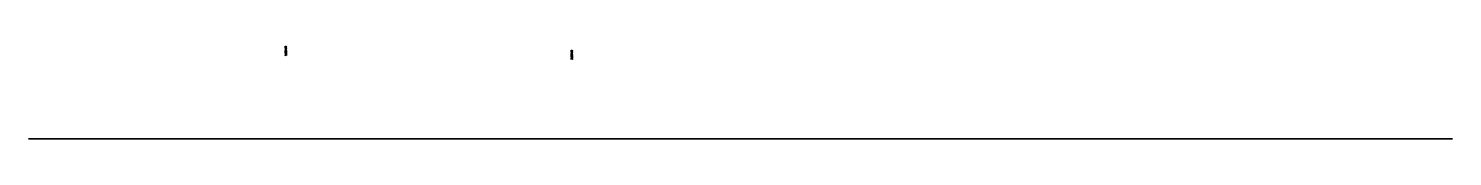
# Model space of a CAD drawing. Header units: inches. Extents: x -2.01 to 1.93, y -0.28 to -0.02.
import ezdxf

# ---------------------------------------------------------------- set-up
doc = ezdxf.new("R2010")
doc.units = ezdxf.units.IN
doc.header["$MEASUREMENT"] = 0

msp = doc.modelspace()

# ---------------------------------------------------------------- linework, layer by layer
for p, q in [((-1.2984, -0.0251, -1.28), (-1.2984, -0.0241, -1.28)), ((-1.2984, -0.0241, -1.28), (-1.2964, -0.0248, -1.28)), ((-1.2964, -0.0259, -1.28), (-1.2984, -0.0251, -1.28)), ((-1.2984, -0.03, -1.2801), (-1.2984, -0.029, -1.2801)), ((-1.2977, -0.0303, -1.2801), (-1.2984, -0.03, -1.2801)), ((-1.2945, -0.0306, -1.2801), (-1.2977, -0.0296, -1.2801)), ((-1.2977, -0.0296, -1.2801), (-1.2977, -0.0303, -1.2801)), ((-1.2976, -0.0286, -1.2801), (-1.2945, -0.0295, -1.2801)), ((-1.2972, -0.0262, -1.28), (-1.2964, -0.027, -1.28)), ((-1.2962, -0.0279, -1.28), (-1.2971, -0.027, -1.28)), ((-1.2964, -0.0241, -1.28), (-1.2956, -0.0244, -1.28)), ((-1.2964, -0.027, -1.28), (-1.2964, -0.0259, -1.28)), ((-1.2956, -0.0244, -1.28), (-1.2956, -0.0251, -1.28)), ((-1.2956, -0.0251, -1.28), (-1.2945, -0.0255, -1.28)), ((-1.2945, -0.0265, -1.28), (-1.2956, -0.0261, -1.28)), ((-1.2953, -0.0378, -1.2801), (-1.2953, -0.0359, -1.2801)), ((-1.2953, -0.0359, -1.2801), (-1.2945, -0.0362, -1.2801)), ((-1.2945, -0.039, -1.2801), (-1.2952, -0.0388, -1.2801)), ((-1.2945, -0.0255, -1.28), (-1.2945, -0.0265, -1.28)), ((-1.2945, -0.0295, -1.2801), (-1.2945, -0.0306, -1.2801)), ((-1.2945, -0.0362, -1.2801), (-1.2945, -0.039, -1.2801)), ((-0.5081, -0.0358, -0.8735), (-0.5081, -0.0347, -0.8735)), ((-0.5081, -0.0347, -0.8735), (-0.5061, -0.0354, -0.8735)), ((-0.5061, -0.0365, -0.8735), (-0.5081, -0.0358, -0.8735)), ((-0.5073, -0.0392, -0.8735), (-0.5042, -0.0401, -0.8735)), ((-0.5069, -0.0368, -0.8735), (-0.5061, -0.0376, -0.8735)), ((-0.5059, -0.0385, -0.8735), (-0.5068, -0.0376, -0.8735)), ((-0.5061, -0.0347, -0.8735), (-0.5053, -0.035, -0.8735)), ((-0.5061, -0.0376, -0.8735), (-0.5061, -0.0365, -0.8735)), ((-0.5053, -0.035, -0.8735), (-0.5053, -0.0357, -0.8735)), ((-0.5053, -0.0357, -0.8735), (-0.5042, -0.0361, -0.8735)), ((-0.5042, -0.0371, -0.8735), (-0.5053, -0.0367, -0.8735)), ((-0.5042, -0.0361, -0.8735), (-0.5042, -0.0371, -0.8735)), ((-1.2984, -0.0435, -1.2801), (-1.2984, -0.0402, -1.2801)), ((-1.2977, -0.0439, -1.2801), (-1.2984, -0.0435, -1.2801)), ((-1.2977, -0.0504, -1.2802), (-1.2984, -0.05, -1.2802)), ((-1.2979, -0.0479, -1.2802), (-1.2961, -0.0485, -1.2802)), ((-1.2945, -0.05, -1.2802), (-1.2977, -0.049, -1.2802)), ((-1.2977, -0.049, -1.2802), (-1.2977, -0.0504, -1.2802)), ((-1.2961, -0.0485, -1.2802), (-1.2975, -0.0472, -1.2802)), ((-1.2973, -0.0424, -1.2801), (-1.2973, -0.0415, -1.2801)), ((-1.2973, -0.0415, -1.2801), (-1.2949, -0.0423, -1.2801)), ((-1.2945, -0.0434, -1.2801), (-1.2973, -0.0424, -1.2801)), ((-1.2973, -0.0462, -1.2802), (-1.2959, -0.0467, -1.2802)), ((-1.2959, -0.0467, -1.2802), (-1.297, -0.0455, -1.2802)), ((-1.295, -0.0479, -1.2802), (-1.2967, -0.0473, -1.2802)), ((-1.2967, -0.0473, -1.2802), (-1.2948, -0.049, -1.2802)), ((-1.2966, -0.0445, -1.2801), (-1.2949, -0.0452, -1.2801)), ((-1.295, -0.0461, -1.2802), (-1.2962, -0.0456, -1.2802)), ((-1.2962, -0.0456, -1.2802), (-1.2948, -0.0471, -1.2802)), ((-0.5081, -0.0406, -0.8735), (-0.5081, -0.0396, -0.8735)), ((-0.5074, -0.041, -0.8735), (-0.5081, -0.0406, -0.8735)), ((-0.508, -0.0541, -0.8735), (-0.5081, -0.0508, -0.8735)), ((-0.5074, -0.0545, -0.8735), (-0.508, -0.0541, -0.8735)), ((-0.5073, -0.061, -0.8735), (-0.508, -0.0606, -0.8735)), ((-0.5075, -0.0585, -0.8735), (-0.5058, -0.0591, -0.8735)), ((-0.5042, -0.0412, -0.8735), (-0.5074, -0.0402, -0.8735)), ((-0.5074, -0.0402, -0.8735), (-0.5074, -0.041, -0.8735)), ((-0.5041, -0.0606, -0.8735), (-0.5073, -0.0596, -0.8735)), ((-0.5073, -0.0596, -0.8735), (-0.5073, -0.061, -0.8735)), ((-0.5058, -0.0591, -0.8735), (-0.5072, -0.0579, -0.8735)), ((-0.507, -0.0531, -0.8735), (-0.507, -0.0521, -0.8735)), ((-0.507, -0.0521, -0.8735), (-0.5046, -0.0529, -0.8735)), ((-0.5041, -0.054, -0.8735), (-0.507, -0.0531, -0.8735)), ((-0.507, -0.0568, -0.8735), (-0.5056, -0.0573, -0.8735)), ((-0.5056, -0.0573, -0.8735), (-0.5066, -0.0561, -0.8735)), ((-0.5046, -0.0585, -0.8735), (-0.5064, -0.058, -0.8735)), ((-0.5064, -0.058, -0.8735), (-0.5044, -0.0596, -0.8735)), ((-0.5063, -0.0551, -0.8735), (-0.5046, -0.0558, -0.8735)), ((-0.5046, -0.0567, -0.8735), (-0.5058, -0.0562, -0.8735)), ((-0.5058, -0.0562, -0.8735), (-0.5044, -0.0577, -0.8735)), ((-0.5049, -0.0484, -0.8735), (-0.505, -0.0465, -0.8735)), ((-0.505, -0.0465, -0.8735), (-0.5041, -0.0468, -0.8735)), ((-0.5041, -0.0497, -0.8735), (-0.5049, -0.0494, -0.8735)), ((-0.5042, -0.0401, -0.8735), (-0.5042, -0.0412, -0.8735)), ((-0.5041, -0.0468, -0.8735), (-0.5041, -0.0497, -0.8735)), ((-2.008, -0.2804, -1.7229), (1.929, -0.2804, -1.7229)), ((1.929, -0.2804, 1.6236), (-2.008, -0.2804, 1.6236)), ((1.929, -0.2804, 1.6236), (-2.008, -0.2804, 1.6236)), ((-2.008, -0.2804, -1.7229), (1.929, -0.2804, -1.7229)), ((-2.008, -0.2804, -1.7228), (-2.008, -0.2804, 1.6237)), ((-2.008, -0.2804, -1.7228), (-2.008, -0.2804, 1.6237)), ((1.929, -0.2804, -1.7228), (-2.008, -0.2804, -1.7228)), ((-2.008, -0.2804, -1.7228), (-2.008, -0.2804, 1.6237)), ((-2.008, -0.2804, 1.6237), (1.929, -0.2804, 1.6237)), ((-2.008, -0.2804, -1.5851), (-1.3847, -0.2804, -1.5851)), ((-1.9391, -0.2804, -1.5851), (-2.008, -0.2804, -1.5851)), ((-1.9391, -0.2804, -0.6008), (-2.008, -0.2804, -0.6008)), ((-1.9391, -0.2804, -0.7977), (-2.008, -0.2804, -0.7977)), ((-1.9391, -0.2804, -0.9945), (-2.008, -0.2804, -0.9945)), ((-1.9391, -0.2804, -1.1914), (-2.008, -0.2804, -1.1914)), ((1.8601, -0.2804, 1.5547), (-1.9391, -0.2804, 1.5547)), ((-1.9391, -0.2804, -1.5851), (-1.9391, -0.2804, 1.6236)), ((1.7644, -0.2804, 1.4577), (-1.838, -0.2804, 1.4577)), ((-1.838, -0.2804, 1.4577), (-1.838, -0.2804, -1.5851)), ((-1.7691, -0.2804, -0.6008), (-1.838, -0.2804, -0.6008)), ((-1.7691, -0.2804, -0.7977), (-1.838, -0.2804, -0.7977)), ((-1.7691, -0.2804, -0.9945), (-1.838, -0.2804, -0.9945)), ((-1.7691, -0.2804, -1.1914), (-1.838, -0.2804, -1.1914)), ((-1.7691, -0.2804, -1.5851), (-1.838, -0.2804, -1.5851)), ((-1.7691, -0.2804, 1.1994), (-1.7691, -0.2804, -1.5851)), ((1.5046, -0.2804, 1.3874), (-1.5812, -0.2804, 1.3874)), ((-0.3232, -0.2804, -1.7228), (-1.4729, -0.2804, -1.7228)), ((-1.4712, -0.2804, -1.5851), (-1.4712, -0.2804, 0.482)), ((-1.3847, -0.2804, -1.5851), (-1.3847, -0.2804, 0.4094)), ((-1.3847, -0.2804, 0.5094), (-1.3453, -0.2804, 0.5094)), ((-1.3847, -0.2804, -1.7228), (-1.3847, -0.2804, -1.5851)), ((-1.3712, -0.2804, 0.582), (-0.4232, -0.2804, 0.582)), ((-1.2847, -0.2804, 0.5094), (-0.5083, -0.2804, 0.5094)), ((-0.4083, -0.2804, 0.4094), (-0.4083, -0.2804, -1.7228)), ((-0.3232, -0.2804, 0.482), (-0.3232, -0.2804, -1.7228)), ((0.0412, -0.2804, -1.7228), (1.458, -0.2804, -1.7228)), ((0.0412, -0.2804, 0.3398), (0.0412, -0.2804, -1.7228)), ((0.119, -0.2804, -1.7228), (0.119, -0.2804, 0.2451)), ((1.358, -0.2804, 0.4398), (0.1412, -0.2804, 0.4398)), ((0.2371, -0.2804, 0.3633), (0.7489, -0.2804, 0.3633)), ((0.7489, -0.2804, 0.3633), (1.2608, -0.2804, 0.3633)), ((1.929, -0.2804, -1.5851), (1.3787, -0.2804, -1.5851)), ((1.3787, -0.2804, -1.5851), (1.3787, -0.2804, -1.7228)), ((1.929, -0.2804, -1.7228), (1.3787, -0.2804, -1.7228)), ((1.3789, -0.2804, 0.2451), (1.3789, -0.2804, -1.5851)), ((1.458, -0.2804, -1.5851), (1.458, -0.2804, 0.3398)), ((1.929, -0.2804, -1.5851), (1.6928, -0.2804, -1.5851)), ((1.6928, -0.2804, -1.5851), (1.6928, -0.2804, 1.1991)), ((1.6928, -0.2804, 1.3861), (1.6928, -0.2804, 1.3874)), ((1.7644, -0.2804, -0.7977), (1.6928, -0.2804, -0.7977)), ((1.7644, -0.2804, -1.1914), (1.6928, -0.2804, -1.1914)), ((1.7644, -0.2804, -0.9945), (1.6928, -0.2804, -0.9945)), ((1.7644, -0.2804, -0.6008), (1.6928, -0.2804, -0.6008)), ((1.7644, -0.2804, -1.5851), (1.7644, -0.2804, 1.4577)), ((1.8601, -0.2804, 1.6236), (1.8601, -0.2804, -1.5851)), ((1.8601, -0.2804, -1.5851), (1.8601, -0.2804, -1.1914)), ((1.8601, -0.2804, -1.1914), (1.929, -0.2804, -1.1914)), ((1.929, -0.2804, -0.9945), (1.8601, -0.2804, -0.9945)), ((1.8601, -0.2804, -0.9945), (1.8601, -0.2804, -0.7977)), ((1.8601, -0.2804, -0.7977), (1.929, -0.2804, -0.7977)), ((1.929, -0.2804, -0.6008), (1.8601, -0.2804, -0.6008)), ((1.929, -0.2804, -1.7229), (1.929, -0.2804, 1.6236)), ((1.929, -0.2804, 1.6236), (1.929, -0.2804, 1.4858)), ((1.929, -0.2804, 1.6237), (1.929, -0.2804, -1.7228)), ((1.929, -0.2804, -1.5851), (1.929, -0.2804, -1.7228)), ((1.929, -0.2804, -1.1914), (1.929, -0.2804, -0.9945)), ((1.929, -0.2804, -0.7977), (1.929, -0.2804, -0.6008))]:
    msp.add_line(p, q)
at = {"extrusion": (0, 1, 0)}
for centre, radius in [((1.6998, -1.5158, -0.2804), 0.1371), ((1.7002, 1.3185, -0.2804), 0.0689), ((1.6998, -1.5158, -0.2804), 0.0693), ((1.2471, 0.37, -0.2804), 0.0697), ((1.2471, -1.4457, -0.2804), 0.0697), ((1.2471, 0.37, -0.2804), 0.05), ((1.2471, -1.4457, -0.2804), 0.05), ((0.5494, 0.37, -0.2804), 0.0697), ((0.5494, -1.4457, -0.2804), 0.0697), ((0.5494, 0.37, -0.2804), 0.05), ((0.5494, -1.4457, -0.2804), 0.05), ((-0.3206, 0.14, -0.2804), 0.0943), ((-0.3206, -1.3623, -0.2804), 0.0943), ((-0.3206, 0.14, -0.2804), 0.0689), ((-0.3206, -1.3623, -0.2804), 0.0689), ((-1.1773, 0.14, -0.2804), 0.0943), ((-1.1773, -1.3623, -0.2804), 0.0943), ((-1.1773, 0.14, -0.2804), 0.0689), ((-1.1773, -1.3623, -0.2804), 0.0689), ((-1.6249, -1.5172, -0.2804), 0.1379), ((-1.6239, 1.3185, -0.2804), 0.0689), ((-1.6249, -1.5172, -0.2804), 0.0679)]:
    msp.add_circle(centre, radius, dxfattribs=at)
for centre, radius, start, end in [((1.7002, 1.3185, -0.2804), 0.1375, 149.9379, 300.0621), ((1.3712, 0.482, -0.2804), 0.1, 0, 90), ((1.2847, 0.4094, -0.2804), 0.1, 0, 90), ((0.5083, 0.4094, -0.2804), 0.1, 90, 180), ((0.4232, 0.482, -0.2804), 0.1, 90, 180), ((-0.1412, 0.3398, -0.2804), 0.1, 360, 90), ((-0.2371, 0.2451, -0.2804), 0.1181, 0, 90), ((-1.2608, 0.2451, -0.2804), 0.1181, 90, 180), ((-1.358, 0.3398, -0.2804), 0.1, 90, 180), ((-1.6239, 1.3185, -0.2804), 0.1378, 239.9986, 30.0014)]:
    msp.add_arc(centre, radius, start, end, dxfattribs=at)
for points, knots in [([(-1.2971, -0.027, -1.28), (-1.2972, -0.0271, -1.28), (-1.2973, -0.0272, -1.28), (-1.2974, -0.0273, -1.28), (-1.2975, -0.0274, -1.28), (-1.2976, -0.0274, -1.28), (-1.2978, -0.0274, -1.28), (-1.298, -0.0274, -1.28), (-1.2981, -0.0274, -1.28), (-1.2982, -0.0272, -1.28), (-1.2983, -0.0272, -1.28), (-1.2983, -0.0271, -1.28), (-1.2984, -0.0269, -1.28), (-1.2984, -0.0268, -1.28), (-1.2984, -0.0267, -1.28), (-1.2984, -0.0265, -1.28), (-1.2984, -0.0263, -1.28), (-1.2982, -0.0262, -1.28), (-1.2981, -0.026, -1.28), (-1.2979, -0.026, -1.28), (-1.2977, -0.026, -1.28), (-1.2975, -0.026, -1.28), (-1.2973, -0.0261, -1.28), (-1.2972, -0.0262, -1.28)], [0.21917856, 0.21917856, 0.21917856, 0.21917856, 0.23026251, 0.23026251, 0.23026251, 0.24106622, 0.24106622, 0.24106622, 0.25544826, 0.25544826, 0.25544826, 0.26247381, 0.26247381, 0.26948772, 0.26948772, 0.26948772, 0.28453064, 0.28453064, 0.28453064, 0.29945578, 0.29945578, 0.29945578, 0.31437926, 0.31437926, 0.31437926, 0.31437926]), ([(-1.2984, -0.029, -1.2801), (-1.2984, -0.0288, -1.2801), (-1.2983, -0.0287, -1.2801), (-1.2983, -0.0286, -1.2801), (-1.2982, -0.0285, -1.2801), (-1.298, -0.0285, -1.2801), (-1.2979, -0.0285, -1.2801), (-1.2978, -0.0285, -1.2801), (-1.2977, -0.0285, -1.2801), (-1.2976, -0.0286, -1.2801)], [0.26095167, 0.26095167, 0.26095167, 0.26095167, 0.27027391, 0.27027391, 0.27027391, 0.28009429, 0.28009429, 0.28009429, 0.28773015, 0.28773015, 0.28773015, 0.28773015]), ([(-1.2978, -0.0372, -1.2801), (-1.2978, -0.0372, -1.2801), (-1.2977, -0.0372, -1.2801), (-1.2977, -0.0372, -1.2801), (-1.2975, -0.0372, -1.2801), (-1.2973, -0.0373, -1.2801), (-1.2972, -0.0374, -1.2801), (-1.2972, -0.0375, -1.2801), (-1.2971, -0.0376, -1.2801), (-1.297, -0.0378, -1.2801), (-1.297, -0.0378, -1.2801), (-1.297, -0.0379, -1.2801), (-1.297, -0.0381, -1.2801), (-1.2971, -0.0383, -1.2801), (-1.2972, -0.0384, -1.2801), (-1.2973, -0.0386, -1.2801), (-1.2975, -0.0387, -1.2801), (-1.2977, -0.0387, -1.2801), (-1.298, -0.0387, -1.2801), (-1.2982, -0.0385, -1.2801), (-1.2983, -0.0382, -1.2801), (-1.2984, -0.038, -1.2801), (-1.2984, -0.0375, -1.2801), (-1.2984, -0.0373, -1.2801), (-1.2984, -0.0369, -1.2801), (-1.2984, -0.0365, -1.2801), (-1.2983, -0.0362, -1.2801), (-1.2982, -0.0358, -1.2801), (-1.2979, -0.0355, -1.2801), (-1.2974, -0.0355, -1.2801), (-1.2968, -0.0355, -1.2801), (-1.2964, -0.0359, -1.2801), (-1.296, -0.0363, -1.2801), (-1.2957, -0.0367, -1.2801), (-1.2954, -0.0372, -1.2801), (-1.2953, -0.0378, -1.2801)], [0.3492329, 0.3492329, 0.3492329, 0.3492329, 0.3522719, 0.3522719, 0.3522719, 0.3665754, 0.3665754, 0.3665754, 0.3736695, 0.3736695, 0.3807443, 0.3807443, 0.3807443, 0.3949976, 0.3949976, 0.3949976, 0.4092945, 0.4092945, 0.4092945, 0.4313644, 0.4313644, 0.4313644, 0.4567082, 0.4567082, 0.4567082, 0.4841646, 0.4841646, 0.4841646, 0.5167279, 0.5167279, 0.5167279, 0.5597561, 0.5597561, 0.5597561, 0.6022399, 0.6022399, 0.6022399, 0.6022399]), ([(-1.2984, -0.0402, -1.2801), (-1.2984, -0.0399, -1.2801), (-1.2983, -0.0395, -1.2801), (-1.2982, -0.0392, -1.2801), (-1.2981, -0.039, -1.2801), (-1.2978, -0.0389, -1.2801), (-1.2975, -0.0389, -1.2801), (-1.2972, -0.0389, -1.2801), (-1.2969, -0.0391, -1.2801), (-1.2967, -0.0393, -1.2801), (-1.2966, -0.0395, -1.2801), (-1.2964, -0.0398, -1.2801), (-1.2963, -0.0401, -1.2801)], [0.65354138, 0.65354138, 0.65354138, 0.65354138, 0.67891052, 0.67891052, 0.67891052, 0.70164207, 0.70164207, 0.70164207, 0.72549823, 0.72549823, 0.72549823, 0.74875197, 0.74875197, 0.74875197, 0.74875197]), ([(-1.2966, -0.0311, -1.2801), (-1.296, -0.0311, -1.2801), (-1.2955, -0.0313, -1.2801), (-1.295, -0.0317, -1.2801), (-1.2948, -0.0319, -1.2801), (-1.2947, -0.0321, -1.2801), (-1.2945, -0.0327, -1.2801), (-1.2944, -0.0329, -1.2801), (-1.2944, -0.0332, -1.2801), (-1.2944, -0.0337, -1.2801), (-1.2945, -0.0341, -1.2801), (-1.2949, -0.0345, -1.2801), (-1.2952, -0.0348, -1.2801), (-1.2956, -0.0349, -1.2801), (-1.2961, -0.0349, -1.2801), (-1.2967, -0.0349, -1.2801), (-1.2972, -0.0348, -1.2801), (-1.2977, -0.0344, -1.2801), (-1.2979, -0.0342, -1.2801), (-1.2981, -0.0339, -1.2801), (-1.2983, -0.0334, -1.2801), (-1.2983, -0.0331, -1.2801), (-1.2983, -0.0328, -1.2801), (-1.2983, -0.0324, -1.2801), (-1.2982, -0.0319, -1.2801), (-1.2979, -0.0316, -1.2801), (-1.2975, -0.0313, -1.2801), (-1.2971, -0.0311, -1.2801), (-1.2966, -0.0311, -1.2801)], [0, 0, 0, 0, 0.0447083, 0.0447083, 0.0447083, 0.066723, 0.066723, 0.0885062, 0.0885062, 0.0885062, 0.123702, 0.123702, 0.123702, 0.1590329, 0.1590329, 0.1590329, 0.2037937, 0.2037937, 0.2037937, 0.2258029, 0.2258029, 0.2476158, 0.2476158, 0.2476158, 0.2828959, 0.2828959, 0.2828959, 0.3182683, 0.3182683, 0.3182683, 0.3182683]), ([(-1.297, -0.0323, -1.2801), (-1.2971, -0.0323, -1.2801), (-1.2973, -0.0323, -1.2801), (-1.2976, -0.0324, -1.2801), (-1.2976, -0.0325, -1.2801), (-1.2978, -0.0326, -1.2801), (-1.2978, -0.0327, -1.2801), (-1.2978, -0.0328, -1.2801), (-1.2978, -0.0332, -1.2801), (-1.2973, -0.0335, -1.2801), (-1.297, -0.0336, -1.2801), (-1.2966, -0.0337, -1.2801), (-1.2962, -0.0338, -1.2801), (-1.2958, -0.0338, -1.2801), (-1.2956, -0.0338, -1.2801), (-1.2954, -0.0338, -1.2801), (-1.2952, -0.0337, -1.2801), (-1.2951, -0.0336, -1.2801), (-1.295, -0.0335, -1.2801), (-1.2949, -0.0334, -1.2801), (-1.2949, -0.0333, -1.2801), (-1.2949, -0.0328, -1.2801), (-1.2954, -0.0326, -1.2801), (-1.2957, -0.0325, -1.2801), (-1.2961, -0.0324, -1.2801), (-1.2965, -0.0323, -1.2801), (-1.297, -0.0323, -1.2801)], [0, 0, 0, 0, 0.0130489, 0.0130489, 0.0202583, 0.0202583, 0.0276941, 0.0276941, 0.0276941, 0.0607247, 0.0607247, 0.0607247, 0.0922287, 0.0922287, 0.0922287, 0.1052779, 0.1052779, 0.1124971, 0.1124971, 0.1198997, 0.1198997, 0.1198997, 0.1528837, 0.1528837, 0.1528837, 0.1842937, 0.1842937, 0.1842937, 0.1842937]), ([(-1.2952, -0.0388, -1.2801), (-1.2954, -0.0383, -1.2801), (-1.2957, -0.0379, -1.2801), (-1.2961, -0.0375, -1.2801), (-1.2963, -0.0372, -1.2801), (-1.2968, -0.0367, -1.2801), (-1.2973, -0.0367, -1.2801), (-1.2974, -0.0367, -1.2801), (-1.2975, -0.0368, -1.2801), (-1.2977, -0.0369, -1.2801), (-1.2977, -0.0369, -1.2801), (-1.2978, -0.037, -1.2801), (-1.2978, -0.0371, -1.2801), (-1.2978, -0.0372, -1.2801), (-1.2978, -0.0372, -1.2801), (-1.2978, -0.0372, -1.2801), (-1.2978, -0.0372, -1.2801)], [0.76634836, 0.76634836, 0.76634836, 0.76634836, 0.80526699, 0.80526699, 0.80526699, 0.84454331, 0.84454331, 0.84454331, 0.85443353, 0.85443353, 0.85980642, 0.85980642, 0.86501477, 0.86501477, 0.86501477, 0.86596078, 0.86596078, 0.86596078, 0.86596078]), ([(-1.2956, -0.0261, -1.28), (-1.2956, -0.0266, -1.28), (-1.2956, -0.0271, -1.28), (-1.2956, -0.0276, -1.28), (-1.2956, -0.0277, -1.28), (-1.2956, -0.0278, -1.28), (-1.2957, -0.0279, -1.28), (-1.2958, -0.028, -1.28), (-1.2959, -0.028, -1.28), (-1.296, -0.028, -1.28), (-1.2961, -0.0279, -1.28), (-1.2962, -0.0279, -1.28)], [0.12473624, 0.12473624, 0.12473624, 0.12473624, 0.16140715, 0.16140715, 0.16140715, 0.16874394, 0.16874394, 0.17733996, 0.17733996, 0.17733996, 0.18510704, 0.18510704, 0.18510704, 0.18510704]), ([(-0.5068, -0.0376, -0.8735), (-0.5069, -0.0377, -0.8735), (-0.507, -0.0378, -0.8735), (-0.5071, -0.0379, -0.8735), (-0.5072, -0.038, -0.8735), (-0.5073, -0.0381, -0.8735), (-0.5075, -0.0381, -0.8735), (-0.5077, -0.0381, -0.8735), (-0.5078, -0.038, -0.8735), (-0.5079, -0.0378, -0.8735), (-0.508, -0.0378, -0.8735), (-0.5081, -0.0377, -0.8735), (-0.5081, -0.0375, -0.8735), (-0.5081, -0.0374, -0.8735), (-0.5081, -0.0373, -0.8735), (-0.5081, -0.0371, -0.8735), (-0.5081, -0.037, -0.8735), (-0.5079, -0.0368, -0.8735), (-0.5078, -0.0367, -0.8735), (-0.5076, -0.0366, -0.8735), (-0.5074, -0.0366, -0.8735), (-0.5072, -0.0366, -0.8735), (-0.507, -0.0367, -0.8735), (-0.5069, -0.0368, -0.8735)], [0.21917856, 0.21917856, 0.21917856, 0.21917856, 0.23026251, 0.23026251, 0.23026251, 0.24106622, 0.24106622, 0.24106622, 0.25544826, 0.25544826, 0.25544826, 0.26247381, 0.26247381, 0.26948772, 0.26948772, 0.26948772, 0.28453064, 0.28453064, 0.28453064, 0.29945578, 0.29945578, 0.29945578, 0.31437926, 0.31437926, 0.31437926, 0.31437926]), ([(-0.5081, -0.0396, -0.8735), (-0.5081, -0.0395, -0.8735), (-0.508, -0.0393, -0.8735), (-0.508, -0.0392, -0.8735), (-0.5079, -0.0392, -0.8735), (-0.5077, -0.0391, -0.8735), (-0.5076, -0.0391, -0.8735), (-0.5075, -0.0391, -0.8735), (-0.5074, -0.0391, -0.8735), (-0.5073, -0.0392, -0.8735)], [0.26095167, 0.26095167, 0.26095167, 0.26095167, 0.27027391, 0.27027391, 0.27027391, 0.28009429, 0.28009429, 0.28009429, 0.28773015, 0.28773015, 0.28773015, 0.28773015]), ([(-0.5053, -0.0367, -0.8735), (-0.5053, -0.0372, -0.8735), (-0.5053, -0.0377, -0.8735), (-0.5053, -0.0382, -0.8735), (-0.5053, -0.0383, -0.8735), (-0.5053, -0.0384, -0.8735), (-0.5054, -0.0386, -0.8735), (-0.5055, -0.0386, -0.8735), (-0.5056, -0.0386, -0.8735), (-0.5057, -0.0386, -0.8735), (-0.5058, -0.0386, -0.8735), (-0.5059, -0.0385, -0.8735)], [0.12473624, 0.12473624, 0.12473624, 0.12473624, 0.16140715, 0.16140715, 0.16140715, 0.16874394, 0.16874394, 0.17733996, 0.17733996, 0.17733996, 0.18510704, 0.18510704, 0.18510704, 0.18510704]), ([(-1.2984, -0.05, -1.2802), (-1.2984, -0.0494, -1.2802), (-1.2984, -0.0488, -1.2802), (-1.2984, -0.0482, -1.2802), (-1.2984, -0.0481, -1.2802), (-1.2983, -0.0479, -1.2802), (-1.2981, -0.0479, -1.2802), (-1.298, -0.0479, -1.2802), (-1.2979, -0.0479, -1.2802), (-1.2979, -0.0479, -1.2802)], [0.47667688, 0.47667688, 0.47667688, 0.47667688, 0.52145792, 0.52145792, 0.52145792, 0.53661544, 0.53661544, 0.53661544, 0.54308789, 0.54308789, 0.54308789, 0.54308789]), ([(-1.2975, -0.0472, -1.2802), (-1.2976, -0.0472, -1.2802), (-1.2977, -0.047, -1.2802), (-1.2978, -0.0469, -1.2802), (-1.2979, -0.0468, -1.2802), (-1.2979, -0.0466, -1.2802), (-1.2979, -0.0464, -1.2802), (-1.2979, -0.0464, -1.2802), (-1.2979, -0.0463, -1.2802), (-1.2978, -0.0462, -1.2802), (-1.2977, -0.0462, -1.2802), (-1.2976, -0.0462, -1.2802), (-1.2975, -0.0462, -1.2802), (-1.2974, -0.0462, -1.2802), (-1.2973, -0.0462, -1.2802)], [0.63586514, 0.63586514, 0.63586514, 0.63586514, 0.6469436, 0.6469436, 0.6469436, 0.65935191, 0.65935191, 0.66387565, 0.66387565, 0.66387565, 0.67229321, 0.67229321, 0.67229321, 0.67888452, 0.67888452, 0.67888452, 0.67888452]), ([(-1.2962, -0.041, -1.2801), (-1.2963, -0.041, -1.2801), (-1.2964, -0.0408, -1.2801), (-1.2964, -0.0407, -1.2801), (-1.2965, -0.0406, -1.2801), (-1.2966, -0.0404, -1.2801), (-1.2967, -0.0402, -1.2801), (-1.2969, -0.0401, -1.2801), (-1.297, -0.04, -1.2801), (-1.2972, -0.04, -1.2801), (-1.2974, -0.04, -1.2801), (-1.2975, -0.0401, -1.2801), (-1.2977, -0.0403, -1.2801), (-1.2977, -0.0405, -1.2801), (-1.2977, -0.0406, -1.2801), (-1.2977, -0.0417, -1.2801), (-1.2977, -0.0428, -1.2801), (-1.2977, -0.0439, -1.2801)], [1.1049872, 1.1049872, 1.1049872, 1.1049872, 1.115093, 1.115093, 1.115093, 1.1297416, 1.1297416, 1.1297416, 1.1458191, 1.1458191, 1.1458191, 1.158656, 1.158656, 1.1691039, 1.1691039, 1.1691039, 1.2518102, 1.2518102, 1.2518102, 1.2518102]), ([(-1.2972, -0.0452, -1.2802), (-1.2973, -0.0451, -1.2802), (-1.2973, -0.0451, -1.2802), (-1.2973, -0.0449, -1.2801), (-1.2973, -0.0449, -1.2801), (-1.2973, -0.0448, -1.2801), (-1.2973, -0.0447, -1.2801), (-1.2973, -0.0447, -1.2801), (-1.2972, -0.0446, -1.2801), (-1.2972, -0.0445, -1.2801), (-1.297, -0.0444, -1.2801), (-1.2969, -0.0444, -1.2801), (-1.2968, -0.0444, -1.2801), (-1.2967, -0.0445, -1.2801), (-1.2966, -0.0445, -1.2801)], [0.76716312, 0.76716312, 0.76716312, 0.76716312, 0.77216757, 0.77216757, 0.77717761, 0.77717761, 0.77717761, 0.78297734, 0.78297734, 0.78297734, 0.79301342, 0.79301342, 0.79301342, 0.80000996, 0.80000996, 0.80000996, 0.80000996]), ([(-1.2963, -0.0401, -1.2801), (-1.2961, -0.0399, -1.2801), (-1.2958, -0.0398, -1.2801), (-1.2956, -0.0398, -1.2801), (-1.2951, -0.0398, -1.2801), (-1.2948, -0.0402, -1.2801), (-1.2947, -0.0407, -1.2801), (-1.2945, -0.0411, -1.2801), (-1.2945, -0.0415, -1.2801), (-1.2945, -0.042, -1.2801), (-1.2945, -0.0425, -1.2801), (-1.2945, -0.043, -1.2801), (-1.2945, -0.0434, -1.2801)], [0.748752, 0.748752, 0.748752, 0.748752, 0.7670636, 0.7670636, 0.7670636, 0.8029342, 0.8029342, 0.8029342, 0.8376962, 0.8376962, 0.8376962, 0.8744947, 0.8744947, 0.8744947, 0.8744947]), ([(-1.2949, -0.0423, -1.2801), (-1.2949, -0.0422, -1.2801), (-1.2949, -0.0422, -1.2801), (-1.2949, -0.0421, -1.2801), (-1.2949, -0.0419, -1.2801), (-1.2949, -0.0416, -1.2801), (-1.295, -0.0413, -1.2801), (-1.2951, -0.0411, -1.2801), (-1.2953, -0.0408, -1.2801), (-1.2956, -0.0408, -1.2801), (-1.2957, -0.0408, -1.2801), (-1.2958, -0.0409, -1.2801), (-1.2959, -0.0409, -1.2801), (-1.2959, -0.041, -1.2801), (-1.296, -0.041, -1.2801), (-1.2961, -0.041, -1.2801), (-1.2961, -0.041, -1.2801), (-1.2962, -0.041, -1.2801), (-1.2962, -0.041, -1.2801)], [1.04133914, 1.04133914, 1.04133914, 1.04133914, 1.04496372, 1.04496372, 1.04496372, 1.06635732, 1.06635732, 1.06635732, 1.08841825, 1.08841825, 1.08841825, 1.09652479, 1.09652479, 1.09652479, 1.10355378, 1.10355378, 1.10355378, 1.10498716, 1.10498716, 1.10498716, 1.10498716]), ([(-1.2949, -0.0439, -1.2801), (-1.2948, -0.044, -1.2801), (-1.2946, -0.0441, -1.2801), (-1.2945, -0.0444, -1.2801), (-1.2945, -0.0446, -1.2801), (-1.2945, -0.0447, -1.2801), (-1.2945, -0.045, -1.2801), (-1.2945, -0.0454, -1.2802), (-1.2945, -0.0457, -1.2802), (-1.2945, -0.0458, -1.2802), (-1.2945, -0.0459, -1.2802), (-1.2945, -0.0461, -1.2802), (-1.2946, -0.0462, -1.2802), (-1.2947, -0.0462, -1.2802), (-1.2948, -0.0462, -1.2802), (-1.2949, -0.0461, -1.2802), (-1.295, -0.0461, -1.2802)], [0, 0, 0, 0, 0.01329395, 0.01329395, 0.02524061, 0.02524061, 0.02524061, 0.05047445, 0.05047445, 0.05047445, 0.05765865, 0.05765865, 0.06639919, 0.06639919, 0.06639919, 0.07291027, 0.07291027, 0.07291027, 0.07291027]), ([(-1.2944, -0.0476, -1.2802), (-1.2944, -0.0478, -1.2802), (-1.2946, -0.0479, -1.2802), (-1.2947, -0.0479, -1.2802), (-1.2948, -0.0479, -1.2802), (-1.2949, -0.0479, -1.2802), (-1.295, -0.0479, -1.2802)], [0.17505934, 0.17505934, 0.17505934, 0.17505934, 0.1884766, 0.1884766, 0.1884766, 0.19471916, 0.19471916, 0.19471916, 0.19471916]), ([(-1.2948, -0.0471, -1.2802), (-1.2947, -0.0472, -1.2802), (-1.2946, -0.0472, -1.2802), (-1.2945, -0.0473, -1.2802), (-1.2945, -0.0474, -1.2802), (-1.2944, -0.0475, -1.2802), (-1.2944, -0.0475, -1.2802), (-1.2944, -0.0476, -1.2802), (-1.2944, -0.0476, -1.2802), (-1.2944, -0.0476, -1.2802)], [0.15741507, 0.15741507, 0.15741507, 0.15741507, 0.16485414, 0.16485414, 0.16871809, 0.16871809, 0.17267051, 0.17267051, 0.17505934, 0.17505934, 0.17505934, 0.17505934]), ([(-1.2948, -0.049, -1.2802), (-1.2947, -0.049, -1.2802), (-1.2946, -0.0491, -1.2802), (-1.2945, -0.0493, -1.2802), (-1.2945, -0.0494, -1.2802), (-1.2945, -0.0495, -1.2802), (-1.2945, -0.0496, -1.2802), (-1.2945, -0.0498, -1.2802), (-1.2945, -0.05, -1.2802)], [0.30681667, 0.30681667, 0.30681667, 0.30681667, 0.31419529, 0.31419529, 0.32171761, 0.32171761, 0.32171761, 0.33483411, 0.33483411, 0.33483411, 0.33483411]), ([(-0.5075, -0.0478, -0.8735), (-0.5074, -0.0478, -0.8735), (-0.5074, -0.0478, -0.8735), (-0.5074, -0.0478, -0.8735), (-0.5072, -0.0478, -0.8735), (-0.507, -0.0479, -0.8735), (-0.5069, -0.048, -0.8735), (-0.5068, -0.0481, -0.8735), (-0.5068, -0.0482, -0.8735), (-0.5067, -0.0484, -0.8735), (-0.5067, -0.0485, -0.8735), (-0.5067, -0.0485, -0.8735), (-0.5067, -0.0487, -0.8735), (-0.5068, -0.0489, -0.8735), (-0.5069, -0.0491, -0.8735), (-0.507, -0.0492, -0.8735), (-0.5072, -0.0493, -0.8735), (-0.5074, -0.0493, -0.8735), (-0.5077, -0.0493, -0.8735), (-0.5079, -0.0491, -0.8735), (-0.508, -0.0488, -0.8735), (-0.5081, -0.0486, -0.8735), (-0.5081, -0.0481, -0.8735), (-0.5081, -0.0479, -0.8735), (-0.5081, -0.0476, -0.8735), (-0.5081, -0.0471, -0.8735), (-0.508, -0.0468, -0.8735), (-0.5078, -0.0464, -0.8735), (-0.5076, -0.0461, -0.8735), (-0.5071, -0.0461, -0.8735), (-0.5065, -0.0461, -0.8735), (-0.5061, -0.0465, -0.8735), (-0.5057, -0.0469, -0.8735), (-0.5053, -0.0473, -0.8735), (-0.5051, -0.0478, -0.8735), (-0.5049, -0.0484, -0.8735)], [0.3492329, 0.3492329, 0.3492329, 0.3492329, 0.3522719, 0.3522719, 0.3522719, 0.3665754, 0.3665754, 0.3665754, 0.3736695, 0.3736695, 0.3807443, 0.3807443, 0.3807443, 0.3949976, 0.3949976, 0.3949976, 0.4092945, 0.4092945, 0.4092945, 0.4313644, 0.4313644, 0.4313644, 0.4567082, 0.4567082, 0.4567082, 0.4841646, 0.4841646, 0.4841646, 0.5167279, 0.5167279, 0.5167279, 0.5597561, 0.5597561, 0.5597561, 0.6022399, 0.6022399, 0.6022399, 0.6022399]), ([(-0.5081, -0.0508, -0.8735), (-0.5081, -0.0505, -0.8735), (-0.508, -0.0501, -0.8735), (-0.5079, -0.0499, -0.8735), (-0.5077, -0.0496, -0.8735), (-0.5075, -0.0495, -0.8735), (-0.5072, -0.0495, -0.8735), (-0.5069, -0.0495, -0.8735), (-0.5066, -0.0497, -0.8735), (-0.5064, -0.0499, -0.8735), (-0.5062, -0.0501, -0.8735), (-0.5061, -0.0504, -0.8735), (-0.5059, -0.0507, -0.8735)], [0.65354138, 0.65354138, 0.65354138, 0.65354138, 0.67891052, 0.67891052, 0.67891052, 0.70164207, 0.70164207, 0.70164207, 0.72549823, 0.72549823, 0.72549823, 0.74875197, 0.74875197, 0.74875197, 0.74875197]), ([(-0.5063, -0.0418, -0.8735), (-0.5057, -0.0418, -0.8735), (-0.5052, -0.0419, -0.8735), (-0.5047, -0.0423, -0.8735), (-0.5045, -0.0425, -0.8735), (-0.5044, -0.0427, -0.8735), (-0.5041, -0.0433, -0.8735), (-0.5041, -0.0436, -0.8735), (-0.5041, -0.0438, -0.8735), (-0.5041, -0.0443, -0.8735), (-0.5042, -0.0447, -0.8735), (-0.5046, -0.0451, -0.8735), (-0.5049, -0.0454, -0.8735), (-0.5053, -0.0455, -0.8735), (-0.5058, -0.0455, -0.8735), (-0.5064, -0.0455, -0.8735), (-0.5069, -0.0454, -0.8735), (-0.5074, -0.045, -0.8735), (-0.5076, -0.0448, -0.8735), (-0.5078, -0.0445, -0.8735), (-0.508, -0.044, -0.8735), (-0.508, -0.0437, -0.8735), (-0.508, -0.0434, -0.8735), (-0.508, -0.043, -0.8735), (-0.5079, -0.0426, -0.8735), (-0.5076, -0.0422, -0.8735), (-0.5072, -0.0419, -0.8735), (-0.5068, -0.0418, -0.8735), (-0.5063, -0.0418, -0.8735)], [0, 0, 0, 0, 0.0447083, 0.0447083, 0.0447083, 0.066723, 0.066723, 0.0885062, 0.0885062, 0.0885062, 0.123702, 0.123702, 0.123702, 0.1590329, 0.1590329, 0.1590329, 0.2037937, 0.2037937, 0.2037937, 0.2258029, 0.2258029, 0.2476158, 0.2476158, 0.2476158, 0.2828959, 0.2828959, 0.2828959, 0.3182683, 0.3182683, 0.3182683, 0.3182683]), ([(-0.508, -0.0606, -0.8735), (-0.508, -0.06, -0.8735), (-0.508, -0.0594, -0.8735), (-0.508, -0.0589, -0.8735), (-0.508, -0.0587, -0.8735), (-0.508, -0.0585, -0.8735), (-0.5078, -0.0585, -0.8735), (-0.5077, -0.0585, -0.8735), (-0.5076, -0.0585, -0.8735), (-0.5075, -0.0585, -0.8735)], [0.47667688, 0.47667688, 0.47667688, 0.47667688, 0.52145792, 0.52145792, 0.52145792, 0.53661544, 0.53661544, 0.53661544, 0.54308789, 0.54308789, 0.54308789, 0.54308789]), ([(-0.5072, -0.0579, -0.8735), (-0.5073, -0.0578, -0.8735), (-0.5074, -0.0576, -0.8735), (-0.5075, -0.0576, -0.8735), (-0.5076, -0.0574, -0.8735), (-0.5076, -0.0573, -0.8735), (-0.5076, -0.057, -0.8735), (-0.5076, -0.057, -0.8735), (-0.5075, -0.0569, -0.8735), (-0.5075, -0.0568, -0.8735), (-0.5074, -0.0568, -0.8735), (-0.5073, -0.0568, -0.8735), (-0.5072, -0.0568, -0.8735), (-0.5071, -0.0568, -0.8735), (-0.507, -0.0568, -0.8735)], [0.63586514, 0.63586514, 0.63586514, 0.63586514, 0.6469436, 0.6469436, 0.6469436, 0.65935191, 0.65935191, 0.66387565, 0.66387565, 0.66387565, 0.67229321, 0.67229321, 0.67229321, 0.67888452, 0.67888452, 0.67888452, 0.67888452]), ([(-0.5066, -0.0429, -0.8735), (-0.5068, -0.0429, -0.8735), (-0.507, -0.0429, -0.8735), (-0.5072, -0.043, -0.8735), (-0.5073, -0.0431, -0.8735), (-0.5074, -0.0432, -0.8735), (-0.5075, -0.0433, -0.8735), (-0.5075, -0.0434, -0.8735), (-0.5075, -0.0439, -0.8735), (-0.507, -0.0441, -0.8735), (-0.5067, -0.0442, -0.8735), (-0.5063, -0.0443, -0.8735), (-0.5059, -0.0444, -0.8735), (-0.5055, -0.0444, -0.8735), (-0.5053, -0.0444, -0.8735), (-0.5051, -0.0444, -0.8735), (-0.5049, -0.0443, -0.8735), (-0.5048, -0.0442, -0.8735), (-0.5047, -0.0441, -0.8735), (-0.5046, -0.044, -0.8735), (-0.5046, -0.0439, -0.8735), (-0.5046, -0.0435, -0.8735), (-0.5051, -0.0432, -0.8735), (-0.5054, -0.0431, -0.8735), (-0.5058, -0.043, -0.8735), (-0.5062, -0.0429, -0.8735), (-0.5066, -0.0429, -0.8735)], [0, 0, 0, 0, 0.0130489, 0.0130489, 0.0202583, 0.0202583, 0.0276941, 0.0276941, 0.0276941, 0.0607247, 0.0607247, 0.0607247, 0.0922287, 0.0922287, 0.0922287, 0.1052779, 0.1052779, 0.1124971, 0.1124971, 0.1198997, 0.1198997, 0.1198997, 0.1528837, 0.1528837, 0.1528837, 0.1842937, 0.1842937, 0.1842937, 0.1842937]), ([(-0.5049, -0.0494, -0.8735), (-0.5051, -0.0489, -0.8735), (-0.5054, -0.0485, -0.8735), (-0.5057, -0.0481, -0.8735), (-0.506, -0.0478, -0.8735), (-0.5065, -0.0474, -0.8735), (-0.507, -0.0474, -0.8735), (-0.5071, -0.0474, -0.8735), (-0.5072, -0.0474, -0.8735), (-0.5074, -0.0475, -0.8735), (-0.5074, -0.0475, -0.8735), (-0.5075, -0.0477, -0.8735), (-0.5075, -0.0477, -0.8735), (-0.5075, -0.0478, -0.8735), (-0.5075, -0.0478, -0.8735), (-0.5075, -0.0478, -0.8735), (-0.5075, -0.0478, -0.8735)], [0.76634836, 0.76634836, 0.76634836, 0.76634836, 0.80526699, 0.80526699, 0.80526699, 0.84454331, 0.84454331, 0.84454331, 0.85443353, 0.85443353, 0.85980642, 0.85980642, 0.86501477, 0.86501477, 0.86501477, 0.86596078, 0.86596078, 0.86596078, 0.86596078]), ([(-0.5058, -0.0516, -0.8735), (-0.506, -0.0516, -0.8735), (-0.506, -0.0514, -0.8735), (-0.5061, -0.0513, -0.8735), (-0.5062, -0.0512, -0.8735), (-0.5063, -0.051, -0.8735), (-0.5064, -0.0509, -0.8735), (-0.5065, -0.0507, -0.8735), (-0.5067, -0.0506, -0.8735), (-0.5069, -0.0506, -0.8735), (-0.5071, -0.0506, -0.8735), (-0.5072, -0.0507, -0.8735), (-0.5073, -0.051, -0.8735), (-0.5074, -0.0511, -0.8735), (-0.5074, -0.0512, -0.8735), (-0.5074, -0.0523, -0.8735), (-0.5074, -0.0534, -0.8735), (-0.5074, -0.0545, -0.8735)], [1.1049872, 1.1049872, 1.1049872, 1.1049872, 1.115093, 1.115093, 1.115093, 1.1297416, 1.1297416, 1.1297416, 1.1458191, 1.1458191, 1.1458191, 1.158656, 1.158656, 1.1691039, 1.1691039, 1.1691039, 1.2518102, 1.2518102, 1.2518102, 1.2518102]), ([(-0.5069, -0.0558, -0.8735), (-0.5069, -0.0557, -0.8735), (-0.507, -0.0557, -0.8735), (-0.507, -0.0555, -0.8735), (-0.507, -0.0555, -0.8735), (-0.507, -0.0554, -0.8735), (-0.507, -0.0553, -0.8735), (-0.5069, -0.0553, -0.8735), (-0.5069, -0.0552, -0.8735), (-0.5068, -0.0551, -0.8735), (-0.5067, -0.055, -0.8735), (-0.5066, -0.055, -0.8735), (-0.5065, -0.055, -0.8735), (-0.5064, -0.0551, -0.8735), (-0.5063, -0.0551, -0.8735)], [0.76716312, 0.76716312, 0.76716312, 0.76716312, 0.77216757, 0.77216757, 0.77717761, 0.77717761, 0.77717761, 0.78297734, 0.78297734, 0.78297734, 0.79301342, 0.79301342, 0.79301342, 0.80000996, 0.80000996, 0.80000996, 0.80000996]), ([(-0.5059, -0.0507, -0.8735), (-0.5057, -0.0506, -0.8735), (-0.5055, -0.0505, -0.8735), (-0.5053, -0.0505, -0.8735), (-0.5048, -0.0505, -0.8735), (-0.5045, -0.0509, -0.8735), (-0.5044, -0.0513, -0.8735), (-0.5042, -0.0517, -0.8735), (-0.5041, -0.0521, -0.8735), (-0.5041, -0.0526, -0.8735), (-0.5041, -0.0531, -0.8735), (-0.5041, -0.0536, -0.8735), (-0.5041, -0.054, -0.8735)], [0.748752, 0.748752, 0.748752, 0.748752, 0.7670636, 0.7670636, 0.7670636, 0.8029342, 0.8029342, 0.8029342, 0.8376962, 0.8376962, 0.8376962, 0.8744947, 0.8744947, 0.8744947, 0.8744947]), ([(-0.5046, -0.0529, -0.8735), (-0.5046, -0.0528, -0.8735), (-0.5046, -0.0528, -0.8735), (-0.5046, -0.0527, -0.8735), (-0.5046, -0.0525, -0.8735), (-0.5046, -0.0522, -0.8735), (-0.5047, -0.0519, -0.8735), (-0.5048, -0.0517, -0.8735), (-0.5049, -0.0514, -0.8735), (-0.5053, -0.0514, -0.8735), (-0.5054, -0.0514, -0.8735), (-0.5055, -0.0515, -0.8735), (-0.5055, -0.0515, -0.8735), (-0.5056, -0.0516, -0.8735), (-0.5057, -0.0516, -0.8735), (-0.5058, -0.0516, -0.8735), (-0.5058, -0.0516, -0.8735), (-0.5058, -0.0516, -0.8735), (-0.5058, -0.0516, -0.8735)], [1.04133914, 1.04133914, 1.04133914, 1.04133914, 1.04496372, 1.04496372, 1.04496372, 1.06635732, 1.06635732, 1.06635732, 1.08841825, 1.08841825, 1.08841825, 1.09652479, 1.09652479, 1.09652479, 1.10355378, 1.10355378, 1.10355378, 1.10498716, 1.10498716, 1.10498716, 1.10498716]), ([(-0.5046, -0.0546, -0.8735), (-0.5044, -0.0546, -0.8735), (-0.5043, -0.0547, -0.8735), (-0.5042, -0.055, -0.8735), (-0.5041, -0.0552, -0.8735), (-0.5041, -0.0553, -0.8735), (-0.5041, -0.0557, -0.8735), (-0.5041, -0.056, -0.8735), (-0.5041, -0.0563, -0.8735), (-0.5041, -0.0564, -0.8735), (-0.5041, -0.0565, -0.8735), (-0.5042, -0.0567, -0.8735), (-0.5043, -0.0568, -0.8735), (-0.5044, -0.0568, -0.8735), (-0.5045, -0.0568, -0.8735), (-0.5046, -0.0568, -0.8735), (-0.5046, -0.0567, -0.8735)], [0, 0, 0, 0, 0.01329395, 0.01329395, 0.02524061, 0.02524061, 0.02524061, 0.05047445, 0.05047445, 0.05047445, 0.05765865, 0.05765865, 0.06639919, 0.06639919, 0.06639919, 0.07291027, 0.07291027, 0.07291027, 0.07291027]), ([(-0.5041, -0.0583, -0.8735), (-0.5041, -0.0584, -0.8735), (-0.5042, -0.0585, -0.8735), (-0.5044, -0.0585, -0.8735), (-0.5045, -0.0585, -0.8735), (-0.5046, -0.0585, -0.8735), (-0.5046, -0.0585, -0.8735)], [0.17505934, 0.17505934, 0.17505934, 0.17505934, 0.1884766, 0.1884766, 0.1884766, 0.19471916, 0.19471916, 0.19471916, 0.19471916]), ([(-0.5044, -0.0577, -0.8735), (-0.5044, -0.0578, -0.8735), (-0.5043, -0.0578, -0.8735), (-0.5042, -0.0579, -0.8735), (-0.5041, -0.058, -0.8735), (-0.5041, -0.0581, -0.8735), (-0.5041, -0.0581, -0.8735), (-0.5041, -0.0582, -0.8735), (-0.5041, -0.0582, -0.8735), (-0.5041, -0.0583, -0.8735)], [0.15741507, 0.15741507, 0.15741507, 0.15741507, 0.16485414, 0.16485414, 0.16871809, 0.16871809, 0.17267051, 0.17267051, 0.17505934, 0.17505934, 0.17505934, 0.17505934]), ([(-0.5044, -0.0596, -0.8735), (-0.5043, -0.0596, -0.8735), (-0.5043, -0.0597, -0.8735), (-0.5042, -0.0599, -0.8735), (-0.5041, -0.06, -0.8735), (-0.5041, -0.0601, -0.8735), (-0.5041, -0.0602, -0.8735), (-0.5041, -0.0604, -0.8735), (-0.5041, -0.0606, -0.8735)], [0.30681667, 0.30681667, 0.30681667, 0.30681667, 0.31419529, 0.31419529, 0.32171761, 0.32171761, 0.32171761, 0.33483411, 0.33483411, 0.33483411, 0.33483411])]:
    msp.add_open_spline(points, degree=3, knots=knots)
for points in [[(-1.297, -0.0455, -1.2802), (-1.297, -0.0454, -1.2802), (-1.2972, -0.0453, -1.2802), (-1.2972, -0.0452, -1.2802)], [(-0.5066, -0.0561, -0.8735), (-0.5067, -0.056, -0.8735), (-0.5069, -0.0559, -0.8735), (-0.5069, -0.0558, -0.8735)]]:
    msp.add_open_spline(points, degree=3)

doc.saveas('drawing.dxf')
